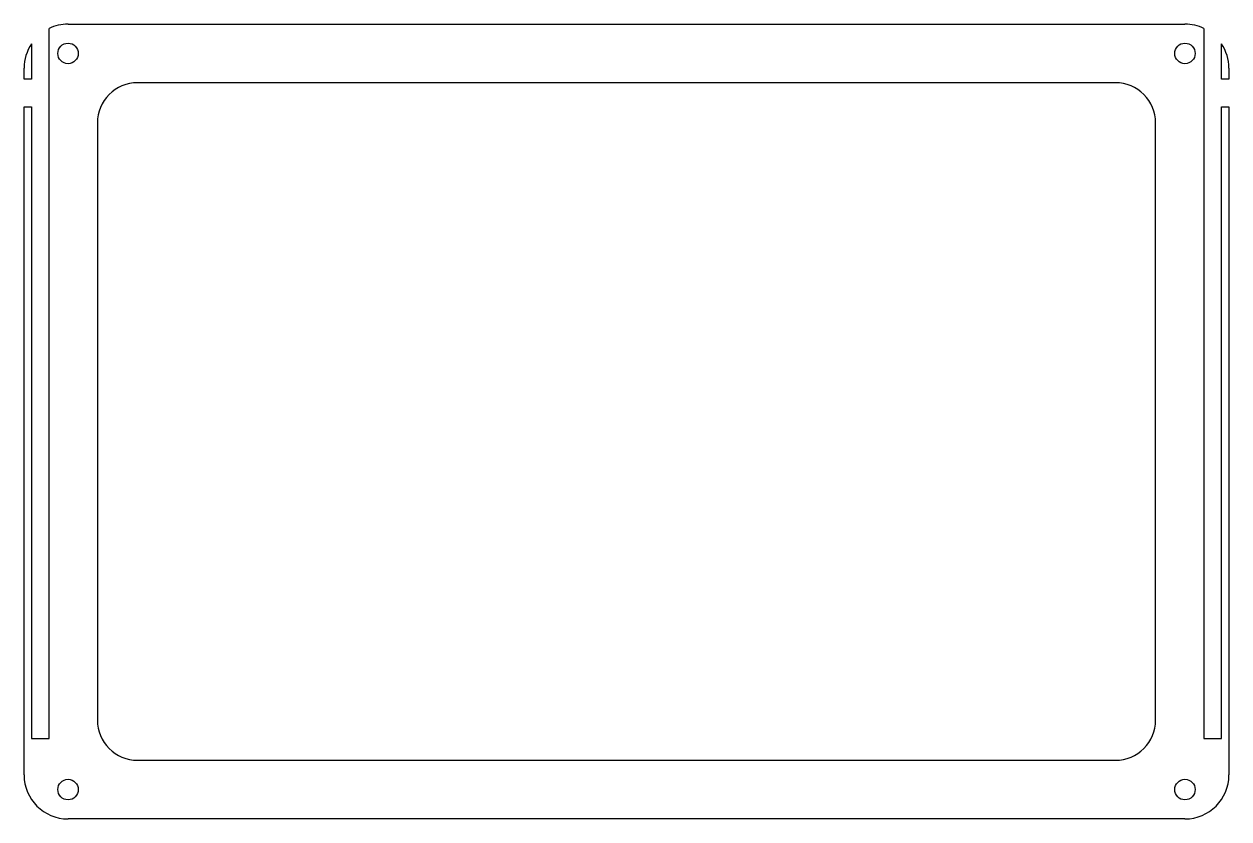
# Model space of a CAD drawing. Header units: millimetres. Extents: x -82 to 82, y -54 to 54.
import ezdxf

# ---------------------------------------------------------------- set-up
doc = ezdxf.new("R2010")
doc.units = ezdxf.units.MM

msp = doc.modelspace()

# ---------------------------------------------------------------- linework, layer by layer
for p, q in [((-78.8, -43.27), (-78.8, 53.64)), ((-76.2, 54.23), (76.2, 54.23)), ((78.8, 53.64), (78.8, -43.27)), ((-81.2, 51.55), (-81.2, 46.73)), ((81.2, 46.73), (81.2, 51.55)), ((-82.2, 46.73), (-82.2, 48.23)), ((82.2, 48.23), (82.2, 46.73)), ((-81.2, 46.73), (-82.2, 46.73)), ((66.7, 46.23), (-66.7, 46.23)), ((82.2, 46.73), (81.2, 46.73)), ((-82.2, -48.23), (-82.2, 42.93)), ((-82.2, 42.93), (-81.2, 42.93)), ((-81.2, 42.93), (-81.2, -43.27)), ((81.2, -43.27), (81.2, 42.93)), ((81.2, 42.93), (82.2, 42.93)), ((82.2, 42.93), (82.2, -48.23)), ((-72.2, 40.73), (-72.2, -40.73)), ((72.2, -40.73), (72.2, 40.73)), ((-81.2, -43.27), (-78.8, -43.27)), ((78.8, -43.27), (81.2, -43.27)), ((-66.7, -46.23), (66.7, -46.23)), ((76.2, -54.23), (-76.2, -54.23))]:
    msp.add_line(p, q)
for centre in [(-76.2, 50.23), (76.2, 50.23), (-76.2, -50.23), (76.2, -50.23)]:
    msp.add_circle(centre, 1.4)
for centre, radius, start, end in [((-76.2, 48.23), 6, 90, 115.6793), ((76.2, 48.23), 6, 64.3207, 90), ((-76.2, 48.23), 6, 146.4427, 180), ((76.2, 48.23), 6, 0, 33.5573), ((-66.7, 40.73), 5.5, 90, 180), ((66.7, 40.73), 5.5, 0, 90), ((-66.7, -40.73), 5.5, 180, 270), ((66.7, -40.73), 5.5, -90, 0), ((-76.2, -48.23), 6, 180, 270), ((76.2, -48.23), 6, -90, 0)]:
    msp.add_arc(centre, radius, start, end)

doc.saveas('drawing.dxf')
